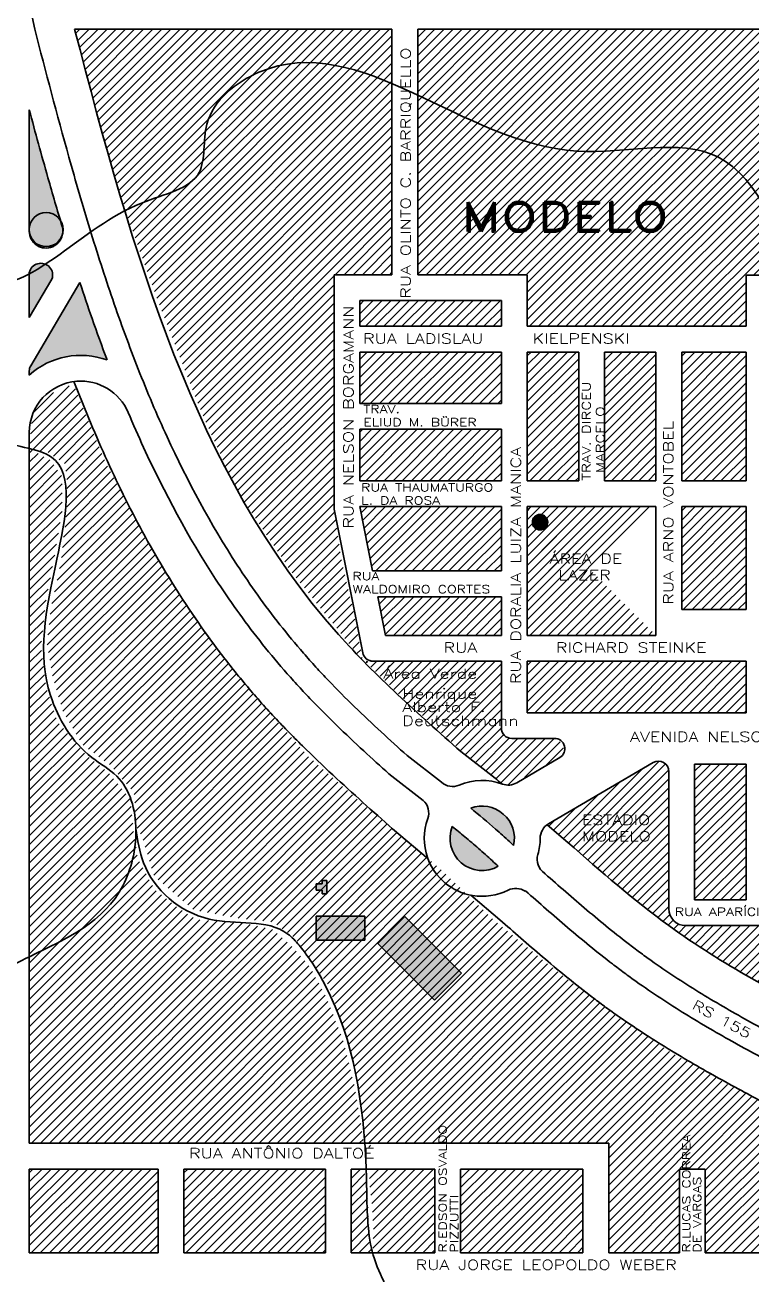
# Model space of a CAD drawing. Extents: x 15348.6 to 15438.1, y 2292.7 to 2368.6.
# Drawn here: x 15405.11 to 15410.75, y 2350.59 to 2360.3 of the extents above; entities that cross this region are included whole.
import ezdxf

# ---------------------------------------------------------------- set-up
doc = ezdxf.new("R2010")
doc.units = 0
doc.header["$LTSCALE"] = 2
doc.header["$MEASUREMENT"] = 0
doc.layers.get('0').update_dxf_attribs({"linetype": 'CONTINUOUS', "lineweight": 30})
for name, color, linetype, lineweight in [('06', 7, 'CONTINUOUS', 30), ('ASSISBRASIL', 240, 'CONTINUOUS', 30), ('Hidro', 5, 'CONTINUOUS', 30), ('IMÓVEIS', 7, 'CONTINUOUS', 30), ('JARDIM', 151, 'CONTINUOUS', 30), ('MODELO', 192, 'CONTINUOUS', 30), ('MUNDSTOCK', 3, 'CONTINUOUS', 30), ('NOVOLESTE', 100, 'CONTINUOUS', 30), ('SAOGERALDO', 1, 'CONTINUOUS', 30)]:
    doc.layers.add(name, color=color, linetype=linetype, lineweight=lineweight)
doc.styles.get("Standard").update_dxf_attribs({"font": 'romand.shx'})
pattern_1 = [(45, (0, 0), (-0.03535533905932738, 0.03535533905932738), [])]

msp = doc.modelspace()

# ---------------------------------------------------------------- hatches: boundary and pattern name
at = {"layer": 'ASSISBRASIL', "linetype": 'Continuous'}
h = msp.add_hatch(dxfattribs=at)
h.set_pattern_fill('ANSI31', color=256, scale=0.4, style=0)
h.set_pattern_definition(pattern_1)
h.paths.add_polyline_path([(15405.14529145551, 2351.616892962601), (15405.14529145551, 2357.010575965679), (15405.3104450436, 2356.918772113542), (15405.40201987819, 2356.790739996492), (15405.40201987819, 2356.644407704229), (15405.40201987819, 2356.534661940505), (15405.34709094515, 2356.205410827444), (15405.2738257549, 2355.821300654405), (15405.23717985335, 2355.47376318802), (15405.2738257549, 2355.16281225017), (15405.3654005895, 2354.888447840856), (15405.58519616023, 2354.632369784869), (15405.76834582941, 2354.486037492608), (15405.93318585424, 2354.284832318484), (15405.95149549858, 2354.065340791034), (15405.98814140013, 2353.827549088372), (15406.11633552342, 2353.589771207597), (15406.2994851926, 2353.443438915334), (15406.44601557309, 2353.351979504934), (15406.77569562275, 2353.33369315161), (15407.03211048218, 2353.278820269747), (15407.17864086266, 2353.15077433081), (15407.32517124315, 2352.986155685223), (15407.45336536643, 2352.748363982562), (15407.58158610257, 2352.419126691386), (15407.67316093716, 2352.053302871675), (15407.70978022586, 2351.833797522339), (15407.74184871632, 2351.619834748728)])
h = msp.add_hatch(dxfattribs=at)
h.set_pattern_fill('ANSI31', color=256, scale=0.4, style=0)
h.set_pattern_definition(pattern_1)
h.paths.add_polyline_path([(15405.14529145551, 2351.416892962602), (15406.14529145551, 2351.416892962602), (15406.14529145551, 2350.766892962602), (15405.14529145551, 2350.766892962602)])
h = msp.add_hatch(dxfattribs=at)
h.set_pattern_fill('ANSI31', color=256, scale=0.4, style=0)
h.set_pattern_definition(pattern_1)
h.paths.add_polyline_path([(15406.34529145551, 2351.416892962602), (15407.44529145551, 2351.416892962602), (15407.44529145551, 2350.766892962602), (15406.34529145551, 2350.766892962602)])
h = msp.add_hatch(dxfattribs=at)
h.set_pattern_fill('ANSI31', color=256, scale=0.4, style=0)
h.set_pattern_definition(pattern_1)
h.paths.add_polyline_path([(15407.64529145551, 2350.766892962602), (15407.64529145551, 2351.416892962602), (15407.75007208856, 2351.408138764193), (15407.75763013943, 2351.317439557446), (15407.77277285401, 2351.196498067195), (15407.78033090487, 2351.022660224578), (15407.78791556859, 2350.88661141446), (15407.80305828318, 2350.780791065961), (15407.81061633404, 2350.765669924209)])
at = {"layer": 'IMÓVEIS', "linetype": 'Continuous'}
h = msp.add_hatch(color=256, dxfattribs=at)
edge = h.paths.add_edge_path()
edge.add_spline(control_points=[(15405.38546568487, 2358.786546323236), (15405.35298074145, 2358.895217656371), (15405.32133483267, 2359.00413516096), (15405.24049920345, 2359.288737614433), (15405.19236746206, 2359.464651472853), (15405.14529145551, 2359.640494295147)], knot_values=[69.10815605474656, 69.10815605474656, 69.10815605474656, 69.10815605474656, 101.3705792534822, 101.3705792534822, 153.3004636204048, 153.3004636204048, 153.3004636204048, 153.3004636204048], degree=3, periodic=0)
edge.add_line((15405.14529145551, 2359.640494295139), (15405.14529145551, 2358.733431157863))
edge.add_line((15405.14529145551, 2358.733431157863), (15405.38546568487, 2358.786546323235))
for points in [[(15405.40873911915, 2358.710293938255, 0.154541683817306), (15405.384651156, 2358.786366188026), (15405.14649583785, 2358.7336975102, 0.0445333763367012), (15405.1444072155, 2358.710293938255, 1)], [(15409.05215185456, 2356.439046972788, 1), (15409.17218699466, 2356.439046972788, 1)], [(15407.75173562921, 2353.379417959406), (15407.3720987492, 2353.379417959406), (15407.37209874919, 2353.194233213345), (15407.75173562922, 2353.194233213346)], [(15408.06192494226, 2353.376672763452), (15407.85259324277, 2353.167550294376), (15408.29196213409, 2352.728620523358), (15408.50129383358, 2352.937742992431)]]:
    msp.add_hatch(color=256, dxfattribs=at).paths.add_polyline_path(points)
h = msp.add_hatch(color=256, dxfattribs=at)
edge = h.paths.add_edge_path()
edge.add_arc((15405.235154532, 2358.356834651935), 0.09185452561708322, 339.6319231239278, 427.2384289823717)
edge.add_spline(control_points=[(15405.27069279025, 2358.441535809399), (15405.22887730765, 2358.414180344751), (15405.18719314363, 2358.388929338152), (15405.14529145551, 2358.366760570497)], knot_values=[11.90891567803793, 11.90891567803793, 11.90891567803793, 11.90891567803793, 12.06071601340356, 12.06071601340356, 12.06071601340356, 12.06071601340356], degree=3, periodic=0)
edge.add_line((15405.14529145551, 2358.366760570499), (15405.14529145551, 2358.027499639437))
edge.add_line((15405.14529145551, 2358.027499639437), (15405.32126595037, 2358.32486470507))
edge = h.paths.add_edge_path()
edge.add_arc((15405.235154532, 2358.356834651932), 0.0918545256170832, 67.23842898374727, 168.0474728434114)
edge.add_line((15405.14529145551, 2358.375857831481), (15405.14529145551, 2358.3667605705))
edge.add_spline(control_points=[(15405.14529145551, 2358.366760570497), (15405.18719314363, 2358.388929338152), (15405.22887730765, 2358.414180344751), (15405.27069279025, 2358.441535809399)], knot_values=[11.90891567803793, 11.90891567803793, 11.90891567803793, 11.90891567803793, 12.06071601340356, 12.06071601340356, 12.06071601340356, 12.06071601340356], degree=3, periodic=0)
edge = h.paths.add_edge_path()
edge.add_spline(control_points=[(15405.74997767701, 2357.697937186451), (15405.70953557833, 2357.80454918717), (15405.67054921634, 2357.911776253504), (15405.60037613021, 2358.112215338591), (15405.56885925234, 2358.205297186752), (15405.53816850547, 2358.29868282403)], knot_values=[201.779675071381, 201.779675071381, 201.779675071381, 201.779675071381, 234.2879820498032, 234.2879820498032, 262.2637145547449, 262.2637145547449, 262.2637145547449, 262.2637145547449], degree=3, periodic=0)
edge.add_line((15405.53816850547, 2358.29868282403), (15405.15644358821, 2357.653636761171))
edge.add_arc((15405.22529145551, 2357.612894017419), 0.08000000000040136, 149.3838311293418, 180)
edge.add_line((15405.14529145551, 2357.612894017419), (15405.14529145551, 2357.581144088082))
edge.add_arc((15405.54529145551, 2357.133930492584), 0.599999999999323, 70.05343007443031, 131.8103148960105, ccw=False)
h = msp.add_hatch(color=256, dxfattribs=at)
h.paths.add_polyline_path([(15413.89748753967, 2356.384264536842), (15413.71329418111, 2356.384264536842), (15413.71329418111, 2356.417720787478), (15413.59608029977, 2356.417720787478), (15413.59608029977, 2356.384264536842), (15413.40909600511, 2356.384264536842), (15413.40909600511, 2356.33965620266), (15413.59608029977, 2356.33965620266), (15413.59608029977, 2356.311775993797), (15413.71329418111, 2356.311775993797), (15413.71329418111, 2356.33965620266), (15413.89748753967, 2356.33965620266)])
h.paths.add_polyline_path([(15412.00324795248, 2355.654197996918), (15411.69542482062, 2355.654197996919), (15411.69542482062, 2355.573272706697), (15412.00324795248, 2355.573272706697)])
h.paths.add_polyline_path([(15412.00324795249, 2355.524717721152), (15411.69542482062, 2355.524717721152), (15411.69542482062, 2355.443792430931), (15412.00324795248, 2355.443792430931)])
h.paths.add_polyline_path([(15411.89307962222, 2355.324023277999), (15411.79911258093, 2355.324023277999), (15411.79911258094, 2355.23662411543), (15411.89307962222, 2355.236624115431)])
h.paths.add_polyline_path([(15412.12637742263, 2355.411422440568), (15412.01944924146, 2355.411422440568), (15412.01944924146, 2355.074773849301), (15412.12637742263, 2355.074773849301)])
h.paths.add_polyline_path([(15412.45364199258, 2355.524717721152), (15412.14581886071, 2355.524717721152), (15412.14581886071, 2355.443792430931), (15412.45364199257, 2355.443792430931)])
h.paths.add_polyline_path([(15412.45364199257, 2355.654197996918), (15412.14581886071, 2355.654197996919), (15412.14581886071, 2355.573272706697), (15412.45364199257, 2355.573272706697)])
h.paths.add_polyline_path([(15412.45364199258, 2355.149224952862), (15412.23978590199, 2355.149224952862), (15412.23978590199, 2355.074773849302), (15412.45364199257, 2355.074773849301)])
h.paths.add_polyline_path([(15411.27743335849, 2355.644486874085), (15411.17698574726, 2355.644486874085), (15411.17698574726, 2355.388763415882), (15411.27743335849, 2355.388763415882)])
h.paths.add_polyline_path([(15411.11218086309, 2355.644486874085), (15411.01173325187, 2355.644486874085), (15411.01173325187, 2355.388763415882), (15411.11218086309, 2355.388763415882)])
h.paths.add_polyline_path([(15408.06192494226, 2353.37667276345), (15407.85259324277, 2353.167550294378), (15408.29196213409, 2352.728620523359), (15408.50129383358, 2352.93774299243)])
h.paths.add_polyline_path([(15409.17218699466, 2356.439046972788, 1), (15409.05215185456, 2356.439046972788, 1)])
h.paths.add_polyline_path([(15407.45730654485, 2353.65688752477), (15407.42034906133, 2353.65688752477), (15407.42034906133, 2353.632278197715), (15407.3735360677, 2353.632278197715), (15407.3735360677, 2353.583059700758), (15407.42034906133, 2353.583059700758), (15407.42034906133, 2353.553528571153), (15407.45730654485, 2353.553528571153)])
h = msp.add_hatch(color=256, dxfattribs=at)
edge = h.paths.add_edge_path()
edge.add_spline(control_points=[(15408.57377449052, 2354.217787186348), (15408.63913360119, 2354.164659862036), (15408.70331583183, 2354.111021061432), (15408.80291374785, 2354.023869456063), (15408.83866726642, 2353.991803529119), (15408.88528421493, 2353.949221141379), (15408.89601758554, 2353.939362260654), (15408.9067523587, 2353.929452758241)], knot_values=[396.6141975153533, 396.6141975153533, 396.6141975153533, 396.6141975153533, 422.5678377698049, 422.5678377698049, 437.6595462615836, 437.6595462615836, 442.1672235528072, 442.1672235528072, 442.1672235528072, 442.1672235528072], degree=3, periodic=0)
edge.add_arc((15408.66281641227, 2353.98418167235), 0.2500000000000361, 347.3546477284234, 470.865026198163)
edge = h.paths.add_edge_path()
edge.add_spline(control_points=[(15408.78737843862, 2353.767423047168), (15408.77143212761, 2353.782217286636), (15408.75550896982, 2353.796884948551), (15408.70473282042, 2353.843266570476), (15408.67024276107, 2353.87420295753), (15408.5989359479, 2353.936598873926), (15408.56338627981, 2353.966880798518), (15408.49535948423, 2354.023656600045), (15408.46306036423, 2354.050134598815), (15408.43048233093, 2354.076490256184)], knot_values=[394.3042882444716, 394.3042882444716, 394.3042882444716, 394.3042882444716, 401.1424933976178, 401.1424933976178, 416.2342018893966, 416.2342018893966, 431.3259103811753, 431.3259103811753, 444.4977514147299, 444.4977514147299, 444.4977514147299, 444.4977514147299], degree=3, periodic=0)
edge.add_arc((15408.66281641227, 2353.984181672351), 0.2500000000001942, 158.3315954856623, 299.8841631126974)
at = {"layer": 'JARDIM', "linetype": 'Continuous'}
h = msp.add_hatch(dxfattribs=at)
h.set_pattern_fill('ANSI31', color=256, scale=0.4, style=0)
h.set_pattern_definition(pattern_1)
edge = h.paths.add_edge_path()
edge.add_line((15405.15084082275, 2357.009213068599), (15405.15501474086, 2357.158102113404))
edge.add_line((15405.15501474086, 2357.158102113404), (15405.18580760229, 2357.327284452156))
edge.add_line((15405.18580760229, 2357.327284452156), (15405.27818618655, 2357.404164081876))
edge.add_line((15405.27818618655, 2357.404164081876), (15405.40139546129, 2357.496447143669))
edge.add_line((15405.40139546129, 2357.496447143669), (15405.49381187462, 2357.496447143669))
edge.add_line((15405.49381187462, 2357.496447143669), (15405.74019259506, 2356.896676007331))
edge.add_line((15405.74019259506, 2356.896676007331), (15406.18676474379, 2356.066207040127))
edge.add_line((15406.18676474379, 2356.066207040127), (15406.43314546422, 2355.681730302582))
edge.add_line((15406.43314546422, 2355.681730302582), (15406.86432118225, 2355.128090873524))
edge.add_line((15406.86432118225, 2355.128090873524), (15407.31089333097, 2354.620583151744))
edge.add_line((15407.31089333097, 2354.620583151744), (15407.78829617019, 2354.205358491759))
edge.add_line((15407.78829617019, 2354.205358491759), (15408.3472584802, 2353.73795077618))
edge.add_line((15408.3472584802, 2353.73795077618), (15408.74764133681, 2353.353474038635))
edge.add_line((15408.74764133681, 2353.353474038635), (15409.24044060674, 2352.953633163488))
edge.add_line((15409.24044060674, 2352.953633163488), (15409.68701275547, 2352.615288133224))
edge.add_line((15409.68701275547, 2352.615288133224), (15410.10279204278, 2352.338478242313))
edge.add_line((15410.10279204278, 2352.338478242313), (15410.5339677608, 2352.092396626605))
edge.add_line((15410.5339677608, 2352.092396626605), (15410.94974704812, 2351.877102227812))
edge.add_line((15410.94974704812, 2351.877102227812), (15411.02676703074, 2351.846334658137))
edge.add_line((15411.02676703074, 2351.846334658137), (15411.05755989216, 2351.738687458739))
edge.add_line((15411.05755989216, 2351.738687458739), (15411.07295632287, 2351.688017240223))
edge.add_line((15411.07295632287, 2351.688017240223), (15411.09529145551, 2350.766892962602))
edge.add_line((15411.09529145551, 2350.766892962602), (15410.39529145551, 2350.766892962602))
edge.add_line((15410.39529145551, 2350.766892962602), (15410.39529145551, 2351.416892962602))
edge.add_line((15410.39529145551, 2351.416892962602), (15410.19529145551, 2351.416892962602))
edge.add_line((15410.19529145551, 2351.416892962602), (15410.19529145551, 2350.766892962602))
edge.add_line((15410.19529145551, 2350.766892962602), (15409.64529145551, 2350.766892962602))
edge.add_line((15409.64529145551, 2350.766892962602), (15409.64529145551, 2351.616892962601))
edge.add_line((15409.64529145551, 2351.616892962601), (15407.75079465711, 2351.618860275551))
edge.add_line((15407.75079465711, 2351.618860275551), (15407.70049490317, 2352.057110192931))
edge.add_line((15407.70049490317, 2352.057110192931), (15407.60811631891, 2352.456970715313))
edge.add_line((15407.60811631891, 2352.456970715313), (15407.46951061345, 2352.841447452854))
edge.add_line((15407.46951061345, 2352.841447452854), (15407.20773346231, 2353.210540405562))
edge.add_line((15407.20773346231, 2353.210540405562), (15407.03833489543, 2353.333571389798))
edge.add_line((15407.03833489543, 2353.333571389798), (15406.7457270538, 2353.367384280864))
edge.add_line((15406.7457270538, 2353.367384280864), (15406.42236417981, 2353.428899772982))
edge.add_line((15406.42236417981, 2353.428899772982), (15406.22217275152, 2353.598082111734))
edge.add_line((15406.22217275152, 2353.598082111734), (15406.11435990747, 2353.690345526291))
edge.add_line((15406.11435990747, 2353.690345526291), (15406.02198132321, 2353.99792298688))
edge.add_line((15406.02198132321, 2353.99792298688), (15405.97575420201, 2354.074822263836))
edge.add_line((15405.97575420201, 2354.074822263836), (15405.9603577713, 2354.336268017145))
edge.add_line((15405.9603577713, 2354.336268017145), (15405.77556277372, 2354.551562415938))
edge.add_line((15405.77556277372, 2354.551562415938), (15405.5599749147, 2354.709938775555))
edge.add_line((15405.5599749147, 2354.709938775555), (15405.4060106076, 2354.971384528864))
edge.add_line((15405.4060106076, 2354.971384528864), (15405.32899062498, 2355.232830282173))
edge.add_line((15405.32899062498, 2355.232830282173), (15405.28280133285, 2355.494276035482))
edge.add_line((15405.28280133285, 2355.494276035482), (15405.31359419427, 2355.771105573629))
edge.add_line((15405.31359419427, 2355.771105573629), (15405.39057634782, 2356.124814741495))
edge.add_line((15405.39057634782, 2356.124814741495), (15405.43680346902, 2356.555423186321))
edge.add_line((15405.43680346902, 2356.555423186321), (15405.43680346902, 2356.786101369951))
edge.add_line((15405.43680346902, 2356.786101369951), (15405.42140703831, 2356.893768216585))
edge.add_line((15405.42140703831, 2356.893768216585), (15405.28280133285, 2356.986031631142))
edge.add_line((15405.28280133285, 2356.986031631142), (15405.14529145551, 2357.003663701351))
h = msp.add_hatch(dxfattribs=at)
h.set_pattern_fill('ANSI31', color=256, scale=0.4, style=0)
h.set_pattern_definition(pattern_1)
h.paths.add_polyline_path([(15408.29529145551, 2350.766892962602), (15407.81168920432, 2350.766892962602), (15407.81821896305, 2350.96382016598), (15407.80282253234, 2351.179134212009), (15407.78742610163, 2351.302165196244), (15407.78742610163, 2351.409812395643), (15408.29529145551, 2351.416892962602)])
h = msp.add_hatch(dxfattribs=at)
h.set_pattern_fill('ANSI31', color=256, scale=0.4, style=0)
h.set_pattern_definition(pattern_1)
h.paths.add_polyline_path([(15408.49529145551, 2351.416892962602), (15409.44529145551, 2351.416892962602), (15409.44529145551, 2350.766892962602), (15408.49529145551, 2350.766892962602)])
at = {"layer": 'MODELO', "linetype": 'Continuous'}
h = msp.add_hatch(dxfattribs=at)
h.set_pattern_fill('ANSI31', color=256, scale=0.4, style=0)
h.set_pattern_definition(pattern_1)
h.paths.add_polyline_path([(15405.49731957706, 2360.266892962602), (15407.96195034385, 2360.266892962602), (15407.96195034385, 2358.359798106427), (15407.51195034385, 2358.359798106427), (15407.51195034385, 2356.539994203708), (15407.57013633011, 2356.139035179613), (15407.66438412554, 2355.739011787005), (15407.73507611924, 2355.362511670137), (15407.16958934667, 2356.068439811386), (15406.74546197299, 2356.703772584409), (15406.46271858671, 2357.339105357432), (15406.13286359698, 2358.186211464628), (15405.92078761588, 2358.77448491567), (15405.75584782675, 2359.31569904473)])
at = {"layer": 'MODELO'}
h = msp.add_hatch(dxfattribs=at)
h.set_pattern_fill('ANSI31', color=256, scale=0.4, style=0)
h.set_pattern_definition(pattern_1)
h.paths.add_polyline_path([(15415.01195034385, 2360.266892962602), (15408.16195034385, 2360.266892962602), (15408.16195034385, 2358.359798106427), (15409.01195034385, 2358.359798106427), (15409.01195034385, 2357.959798106426), (15410.71195034385, 2357.959798106427), (15410.71195034385, 2358.356999227722), (15410.91195034385, 2358.356999227722), (15410.91195034385, 2357.359798106427), (15412.61195034385, 2357.359798106427), (15412.61195034385, 2357.959798106427), (15415.01195034385, 2357.959798106427)])
h.paths.add_polyline_path([(15408.51878674553, 2358.61958814931), (15406.68307245981, 2358.61958814931), (15406.68307245981, 2359.069588149311), (15408.51878674553, 2359.069588149311)], flags=9)
at = {"layer": 'MODELO', "linetype": 'Continuous'}
h = msp.add_hatch(dxfattribs=at)
h.set_pattern_fill('ANSI31', color=256, scale=0.4, style=0)
h.set_pattern_definition(pattern_1)
h.paths.add_polyline_path([(15408.81195034385, 2357.759798106426), (15407.71195034385, 2357.759798106426), (15407.71195034385, 2357.359798106427), (15408.81195034385, 2357.359798106427)])
h.paths.add_polyline_path([(15408.81195034385, 2357.959798106427), (15407.71195034385, 2357.959798106427), (15407.71195034385, 2358.159798106426), (15408.81195034385, 2358.159798106426)])
h = msp.add_hatch(dxfattribs=at)
h.set_pattern_fill('ANSI31', color=256, scale=0.4, style=0)
h.set_pattern_definition(pattern_1)
h.paths.add_polyline_path([(15410.71195034385, 2357.759798106426), (15410.21195034385, 2357.759798106426), (15410.21195034385, 2356.759798106426), (15410.71195034385, 2356.759798106426)])
h.paths.add_polyline_path([(15410.01195034385, 2357.759798106426), (15410.01195034385, 2356.759798106426), (15409.61195034385, 2356.759798106426), (15409.61195034385, 2357.759798106426)])
h.paths.add_polyline_path([(15409.41195034385, 2356.759798106426), (15409.01195034385, 2356.759798106426), (15409.01195034385, 2357.759798106426), (15409.41195034385, 2357.759798106426)])
h = msp.add_hatch(dxfattribs=at)
h.set_pattern_fill('ANSI31', color=256, scale=0.4, style=0)
h.set_pattern_definition(pattern_1)
h.paths.add_polyline_path([(15408.81195034385, 2355.559798106427), (15407.91195034385, 2355.559798106427), (15407.85195034385, 2355.859798106427), (15408.81195034385, 2355.859798106427)])
h.paths.add_polyline_path([(15408.81195034385, 2356.059798106427), (15407.81195034385, 2356.059798106427), (15407.71195034385, 2356.559798106427), (15408.81195034385, 2356.559798106427)])
h.paths.add_polyline_path([(15408.81195034385, 2357.159798106426), (15408.81195034385, 2356.759798106426), (15407.71195034385, 2356.759798106426), (15407.71195034385, 2357.159798106426)])
h = msp.add_hatch(dxfattribs=at)
h.set_pattern_fill('ANSI31', color=256, scale=0.4, style=0)
h.set_pattern_definition(pattern_1)
h.paths.add_polyline_path([(15410.71195034385, 2355.759798106426), (15410.21195034385, 2355.759798106426), (15410.21195034385, 2356.559798106427), (15410.71195034385, 2356.559798106427)])
edge = h.paths.add_edge_path()
edge.add_line((15410.01195034385, 2356.559798106427), (15410.01195034385, 2355.559798106427))
edge.add_line((15409.01195034385, 2356.559798106427), (15409.01195034385, 2355.559798106427))
edge.add_line((15410.01195034385, 2355.559798106427), (15409.01195034385, 2355.559798106427))
h = msp.add_hatch(dxfattribs=at)
h.set_pattern_fill('ANSI31', color=256, scale=0.4, style=0)
h.set_pattern_definition(pattern_1)
edge = h.paths.add_edge_path()
edge.add_line((15410.01195034385, 2356.559798106427), (15409.01195034385, 2356.559798106427))
edge.add_line((15409.01195034385, 2356.559798106427), (15409.01195034385, 2355.559798106427))
h = msp.add_hatch(dxfattribs=at)
h.set_pattern_fill('ANSI31', color=256, scale=0.4, style=0)
h.set_pattern_definition(pattern_1)
h.paths.add_polyline_path([(15408.81195034385, 2355.359798106427), (15408.81195034385, 2354.839798106427), (15408.82692932976, 2354.796356738951), (15408.83855969951, 2354.773152725915), (15408.88500741293, 2354.755759294017), (15409.22757466727, 2354.755759294017), (15409.28272671662, 2354.726770240857), (15409.29723394315, 2354.671678269342), (15409.26531804478, 2354.616599068337), (15408.98660717571, 2354.454234829618), (15408.92565223575, 2354.416549060508), (15408.87047559788, 2354.399155628613), (15408.80952065792, 2354.413650155193), (15408.53083437736, 2354.636891405549), (15408.05180083953, 2355.069441282034), (15407.78762178551, 2355.321684356059), (15407.74987840801, 2355.359370125168)])
h = msp.add_hatch(dxfattribs=at)
h.set_pattern_fill('ANSI31', color=256, scale=0.4, style=0)
h.set_pattern_definition(pattern_1)
h.paths.add_polyline_path([(15410.71195034385, 2355.359798106427), (15409.01195034385, 2355.359798106427), (15409.01195034385, 2354.959798106427), (15410.71195034385, 2354.959798106427)])
at = {"layer": 'MODELO'}
h = msp.add_hatch(dxfattribs=at)
h.set_pattern_fill('ANSI31', color=256, scale=0.4, style=0)
h.set_pattern_definition(pattern_1)
edge = h.paths.add_edge_path()
edge.add_line((15411.81369028517, 2353.306274990438), (15410.24195034385, 2353.306274990438))
edge.add_arc((15410.24195034385, 2353.436274990438), 0.1299999999996545, 180, 270.0000000008017, ccw=False)
edge.add_line((15410.11195034385, 2353.436274990438), (15410.11195034385, 2354.503168877211))
edge.add_arc((15410.03195034385, 2354.503168877211), 0.07999999999963495, 0, 120.3146145267522)
edge.add_line((15409.99157051704, 2354.572230223758), (15409.17719909692, 2354.096071293395))
edge.add_arc((15409.24281631549, 2353.983846605255), 0.1300000000005716, 120.3146145277882, 125.6586328403276)
edge.add_line((15409.16703219921, 2354.089472206889), (15409.32900257705, 2353.952251911548))
edge.add_spline(control_points=[(15409.32900257697, 2353.952251911554), (15409.58386259745, 2353.728176710392), (15410.22329073494, 2353.165985793733), (15410.97833940476, 2352.769024368642), (15411.43244460937, 2352.53028181288)], knot_values=[0, 0, 0, 0, 1.015033688249943, 2.546657178825224, 2.546657178825224, 2.546657178825224, 2.546657178825224], degree=3, periodic=0)
edge.add_line((15411.43244460937, 2352.53028181288), (15411.47805273187, 2352.623113270789))
edge.add_line((15411.47805273187, 2352.623113270789), (15410.89475209129, 2352.957525923142))
edge.add_line((15410.89475209129, 2352.957525923142), (15410.96345231489, 2353.077356569953))
edge.add_line((15410.96345231489, 2353.077356569953), (15411.53908529672, 2352.747339870422))
edge.add_line((15411.53908529672, 2352.747339870422), (15411.81369028517, 2353.306274990438))
h.paths.add_polyline_path([(15412.61195034385, 2354.559798106427), (15412.11195034385, 2354.559798106427), (15412.11195034385, 2353.459798106426), (15411.71294789902, 2352.647662534356), (15412.61195034385, 2352.132254576381)])
h.paths.add_polyline_path([(15411.65191533417, 2352.523435934719), (15411.61195034385, 2352.442090592863, 0.002310997045309978), (15411.73008218768, 2352.371451486768), (15412.12154009237, 2352.147024378207), (15412.61195034385, 2351.828257714736), (15412.61195034385, 2351.973037338174)])
h.paths.add_polyline_path([(15409.41147556665, 2354.184835551508), (15410.03766604284, 2354.184835551508), (15410.03766604284, 2353.924015657779), (15409.41147556665, 2353.924015657779)], flags=24)
at = {"layer": 'MODELO', "linetype": 'Continuous'}
h = msp.add_hatch(dxfattribs=at)
h.set_pattern_fill('ANSI31', color=256, scale=0.4, style=0)
h.set_pattern_definition(pattern_1)
h.paths.add_polyline_path([(15410.71195034385, 2354.559798106427), (15410.31195034385, 2354.559798106427), (15410.31195034385, 2353.506274990438), (15410.71195034385, 2353.506274990438)])
h.paths.add_polyline_path([(15411.31195034385, 2354.559798106427), (15410.91195034385, 2354.559798106427), (15410.91195034385, 2353.506274990438), (15411.31195034385, 2353.506274990438)])
h.paths.add_polyline_path([(15411.91195034385, 2354.559798106427), (15411.51195034385, 2354.559798106427), (15411.51195034385, 2353.506274990438), (15411.91195034385, 2353.506274990438)])

# ---------------------------------------------------------------- linework, layer by layer
at = {"color": 7, "linetype": 'Continuous'}
for p, q in [((15405.187318047, 2360.266892962602), (15405.14529145551, 2360.471548445057)), ((15405.49731957706, 2360.266892962602), (15407.96195034385, 2360.266892962602)), ((15407.96195034385, 2358.359798106427), (15407.96195034385, 2360.266892962602)), ((15408.16195034385, 2360.266892962602), (15415.01195034385, 2360.266892962602)), ((15408.16195034385, 2358.359798106427), (15408.16195034385, 2360.266892962602)), ((15405.14529145551, 2359.640499868539), (15405.14529145551, 2358.696812868729)), ((15405.14529145551, 2358.375857831488), (15405.14529145551, 2358.027499639435)), ((15405.14529145551, 2358.027499639435), (15405.32126595037, 2358.324864705064)), ((15405.15644358821, 2357.65363676117), (15405.53816850547, 2358.29868282403)), ((15407.51195034385, 2358.359798106427), (15407.51195034385, 2357.959798106427)), ((15407.96195034385, 2358.359798106427), (15407.51195034385, 2358.359798106427)), ((15409.01195034385, 2358.359798106427), (15408.16195034385, 2358.359798106427)), ((15409.01195034385, 2358.359798106427), (15409.01195034385, 2357.959798106427)), ((15410.71195034385, 2358.356999227722), (15410.71195034385, 2357.959798106427)), ((15410.91195034385, 2358.356999227722), (15410.71195034385, 2358.356999227722)), ((15407.71195034385, 2358.159798106426), (15407.71195034385, 2357.959798106427)), ((15408.81195034385, 2358.159798106426), (15407.71195034385, 2358.159798106426)), ((15408.81195034385, 2358.159798106426), (15408.81195034385, 2357.959798106427)), ((15407.51195034385, 2357.959798106427), (15407.51195034385, 2356.539994203708)), ((15408.81195034385, 2357.959798106427), (15407.71195034385, 2357.959798106427)), ((15410.71195034385, 2357.959798106427), (15409.01195034385, 2357.959798106427)), ((15407.71195034385, 2357.359798106427), (15407.71195034385, 2357.759798106426)), ((15408.81195034385, 2357.759798106426), (15407.71195034385, 2357.759798106426)), ((15408.81195034385, 2357.759798106426), (15408.81195034385, 2357.359798106427)), ((15409.01195034385, 2357.759798106426), (15409.01195034385, 2356.759798106426)), ((15409.41195034385, 2357.759798106426), (15409.01195034385, 2357.759798106426)), ((15409.41195034385, 2357.759798106426), (15409.41195034385, 2356.759798106426)), ((15409.61195034385, 2357.759798106426), (15409.61195034385, 2356.759798106426)), ((15410.01195034385, 2357.759798106426), (15409.61195034385, 2357.759798106426)), ((15410.01195034385, 2357.759798106426), (15410.01195034385, 2356.759798106426)), ((15410.21195034385, 2357.759798106426), (15410.21195034385, 2356.759798106426)), ((15410.71195034385, 2357.759798106426), (15410.21195034385, 2357.759798106426)), ((15410.71195034385, 2357.759798106426), (15410.71195034385, 2356.759798106426)), ((15405.14529145551, 2357.612894017418), (15405.14529145551, 2357.581144088083)), ((15405.63734522173, 2357.17299587527), (15405.49085624005, 2357.530209191629)), ((15408.81195034385, 2357.359798106427), (15407.71195034385, 2357.359798106427)), ((15405.14529145551, 2357.133930492584), (15405.14529145551, 2351.616892962601)), ((15407.71195034385, 2356.759798106426), (15407.71195034385, 2357.159798106426)), ((15408.81195034385, 2357.159798106426), (15407.71195034385, 2357.159798106426)), ((15408.81195034385, 2357.159798106426), (15408.81195034385, 2356.759798106426)), ((15408.81195034385, 2356.759798106426), (15407.71195034385, 2356.759798106426)), ((15409.41195034385, 2356.759798106426), (15409.01195034385, 2356.759798106426)), ((15410.01195034385, 2356.759798106426), (15409.61195034385, 2356.759798106426)), ((15410.71195034385, 2356.759798106426), (15410.21195034385, 2356.759798106426)), ((15407.51195034385, 2356.539994203708), (15407.73512742147, 2355.424108815615)), ((15407.71195034385, 2356.559798106427), (15407.81195034385, 2356.059798106427)), ((15408.81195034385, 2356.559798106427), (15407.71195034385, 2356.559798106427)), ((15408.81195034385, 2356.559798106427), (15408.81195034385, 2356.059798106427)), ((15409.01195034385, 2356.559798106427), (15409.01195034385, 2355.559798106427)), ((15410.01195034385, 2356.559798106427), (15409.01195034385, 2356.559798106427)), ((15410.01195034385, 2356.559798106427), (15410.01195034385, 2355.559798106427)), ((15410.21195034385, 2356.559798106427), (15410.21195034385, 2355.759798106426)), ((15410.71195034385, 2356.559798106427), (15410.21195034385, 2356.559798106427)), ((15410.71195034385, 2356.559798106427), (15410.71195034385, 2355.759798106426)), ((15408.81195034385, 2356.059798106427), (15407.81195034385, 2356.059798106427)), ((15407.85195034385, 2355.859798106427), (15407.91195034385, 2355.559798106427)), ((15408.81195034385, 2355.859798106427), (15407.85195034385, 2355.859798106427)), ((15408.81195034385, 2355.859798106427), (15408.81195034385, 2355.559798106427)), ((15410.71195034385, 2355.759798106426), (15410.21195034385, 2355.759798106426)), ((15408.81195034385, 2355.559798106427), (15407.91195034385, 2355.559798106427)), ((15410.01195034385, 2355.559798106427), (15409.01195034385, 2355.559798106427)), ((15408.81195034385, 2355.359798106427), (15407.81357387552, 2355.359798106427)), ((15408.81195034385, 2355.359798106427), (15408.81195034385, 2354.839798106427)), ((15409.01195034385, 2355.359798106427), (15409.01195034385, 2354.959798106427)), ((15410.71195034385, 2355.359798106427), (15409.01195034385, 2355.359798106427)), ((15410.71195034385, 2355.359798106427), (15410.71195034385, 2354.959798106427)), ((15410.71195034385, 2354.959798106427), (15409.01195034385, 2354.959798106427)), ((15409.22457324078, 2354.759798106426), (15408.89195034385, 2354.759798106426)), ((15408.3462065218, 2354.419904331556), (15408.07954763346, 2354.626999187731)), ((15408.76300171953, 2354.450581206459), (15408.49634283119, 2354.657676062634)), ((15409.26495306758, 2354.610736759879), (15408.93095568482, 2354.415450146678)), ((15409.99157051704, 2354.572230223758), (15409.17719909692, 2354.096071293395)), ((15410.11195034385, 2354.503168877211), (15410.11195034385, 2353.436274990439)), ((15410.31195034385, 2354.559798106427), (15410.31195034385, 2353.506274990438)), ((15410.71195034385, 2354.559798106427), (15410.31195034385, 2354.559798106427)), ((15410.71195034385, 2354.559798106427), (15410.71195034385, 2353.506274990438)), ((15410.71195034385, 2354.559798106427), (15410.71195034385, 2353.506274990438)), ((15408.20431919652, 2354.278501206366), (15407.93766030818, 2354.485596062541)), ((15407.96559061978, 2354.059092659856), (15408.24193023715, 2353.824949679348)), ((15409.32900257697, 2353.952251911554), (15409.16703219921, 2354.089472206888)), ((15408.57485456831, 2353.542862384299), (15408.80076817384, 2353.351445440759)), ((15410.71195034385, 2353.506274990438), (15410.31195034385, 2353.506274990438)), ((15411.81369028517, 2353.306274990438), (15410.24195034385, 2353.306274990438)), ((15405.14529145551, 2351.616892962601), (15407.75093533, 2351.616892962601)), ((15409.64529145551, 2351.616892962601), (15407.75393257118, 2351.616892962601)), ((15409.64529145551, 2351.616892962601), (15409.64529145551, 2350.766892962602)), ((15405.14529145551, 2351.416892962602), (15405.14529145551, 2350.766892962602)), ((15405.14529145551, 2351.416892962602), (15406.14529145551, 2351.416892962602)), ((15406.14529145551, 2351.416892962602), (15406.14529145551, 2350.766892962602)), ((15406.34529145551, 2351.416892962602), (15406.34529145551, 2350.766892962602)), ((15406.34529145551, 2351.416892962602), (15407.44529145551, 2351.416892962602)), ((15407.44529145551, 2351.416892962602), (15407.44529145551, 2350.766892962602)), ((15407.64529145551, 2351.416892962602), (15407.64529145551, 2350.766892962602)), ((15407.64529145551, 2351.416892962602), (15407.75880528975, 2351.416892962602)), ((15407.75880528975, 2351.416892962602), (15408.29529145551, 2351.416892962602)), ((15408.29529145551, 2351.416892962602), (15408.29529145551, 2350.766892962602)), ((15408.49529145551, 2351.416892962602), (15408.49529145551, 2350.766892962602)), ((15408.49529145551, 2351.416892962602), (15409.44529145551, 2351.416892962602)), ((15409.44529145551, 2351.416892962602), (15409.44529145551, 2350.766892962602)), ((15410.19529145551, 2351.416892962602), (15410.19529145551, 2350.766892962602)), ((15410.19529145551, 2351.416892962602), (15410.39529145551, 2351.416892962602)), ((15410.39529145551, 2351.416892962602), (15410.39529145551, 2350.766892962602)), ((15405.14529145551, 2350.766892962602), (15406.14529145551, 2350.766892962602)), ((15406.34529145551, 2350.766892962602), (15407.44529145551, 2350.766892962602)), ((15407.64529145551, 2350.766892962602), (15407.81168920432, 2350.766892962602)), ((15408.29529145551, 2350.766892962602), (15407.80310982934, 2350.766892962602)), ((15408.49529145551, 2350.766892962602), (15409.44529145551, 2350.766892962602)), ((15409.64529145551, 2350.766892962602), (15410.19529145551, 2350.766892962602)), ((15410.39529145551, 2350.766892962602), (15411.09529145551, 2350.766892962602))]:
    msp.add_line(p, q, dxfattribs=at)
for centre, radius, start, end in [((15405.27529145551, 2358.696812868729), 0.13, 180, 293.0678073203423), ((15405.27647827987, 2358.697471653251), 0.13, 304.9999032562181, 16.78501271572436), ((15405.27273294397, 2358.702820566467), 0.1365298096112383, 293.0678073203423, 304.9999032565261), ((15405.235154532, 2358.356834651932), 0.09185452561709999, 339.6319231219373, 168.0474728395309), ((15405.54529145551, 2357.133930492584), 0.6, 70.05343007459965, 131.810314895779), ((15405.22529145551, 2357.612894017418), 0.08, 149.3838311292231, 180), ((15405.54529145551, 2357.133930492584), 0.4, 94.46604614065288, 180.000000000013), ((15407.81357387552, 2355.439798106427), 0.08, 191.3099324740206, 270.0000000000005), ((15407.81357387552, 2355.439798106427), 0.08, 252.080974811395, 270.0000000000008), ((15408.89195034385, 2354.839798106427), 0.08, 180.0000000000007, 270.0000000000006), ((15409.22457324078, 2354.679798106426), 0.08, 300.314614526985, 90.00000000000072), ((15410.03195034385, 2354.503168877211), 0.08, 359.9999999999997, 120.314614526985), ((15408.43298412765, 2354.516701269123), 0.13, 228.1240519695201, 293.3447399666103), ((15408.66281641227, 2353.98418167235), 0.45, 69.56307886112141, 113.3447399664714), ((15408.86533846626, 2354.527674834818), 0.13, 249.5630788611202, 300.3146145269841), ((15408.1174999328, 2354.181741630885), 0.13, 340.0853100163955, 48.09938920032853), ((15408.66281641227, 2353.98418167235), 0.25, 347.3546477283795, 110.8650261981899), ((15408.66281641227, 2353.98418167235), 0.45, 160.0853100163143, 199.326126483214), ((15408.66281641227, 2353.98418167235), 0.25, 158.3315954855224, 299.8841631130724), ((15409.24281631549, 2353.983846605255), 0.13, 120.3146145269841, 179.9669001181464), ((15408.66281641227, 2353.98418167235), 0.45, 343.7252054484532, 359.966900118147), ((15408.66281641227, 2353.98418167235), 0.45, 199.326126483214, 260.4466392670961), ((15409.21957504055, 2353.821639893618), 0.13, 163.7252054485211, 235.9620138891804), ((15408.66281641227, 2353.98418167235), 0.45, 260.4466392670961, 296.6353553865816), ((15408.92283665101, 2353.465732566411), 0.13, 56.00531011052988, 116.6353553865825), ((15410.24195034385, 2353.436274990439), 0.13, 180, 269.9999999999999)]:
    msp.add_arc(centre, radius, start, end, dxfattribs=at)
for points, knots in [([(15405.187318047, 2360.266892962602), (15405.27365082614, 2359.935057147624), (15405.36090142481, 2359.602180696295), (15405.5057070063, 2359.085146152798), (15405.55956069855, 2358.899626595807), (15405.67235954318, 2358.530913342202), (15405.73130449838, 2358.347719585265), (15405.85597458064, 2357.984732739543), (15405.92169963603, 2357.804939293551), (15406.06165632899, 2357.449849138195), (15406.13588796163, 2357.274552426884), (15406.37397968039, 2356.757122763629), (15406.55325028032, 2356.423396286521), (15406.86353531865, 2355.947277006185), (15406.97372514639, 2355.792831992736), (15407.15100343494, 2355.567869866743), (15407.21193012619, 2355.494213593906), (15407.30635481964, 2355.385673463111), (15407.33839861466, 2355.349763438318), (15407.40320946004, 2355.2788746046), (15407.43596746443, 2355.243887525834), (15407.53523305627, 2355.140062321741), (15407.60268606112, 2355.072408866015), (15407.73928019704, 2354.939574281431), (15407.80842137971, 2354.874393205636), (15407.94490296332, 2354.748325814304), (15408.01220748962, 2354.687369036279), (15408.07954763346, 2354.626999187731)], [12.32067326701573, 12.32067326701573, 12.32067326701573, 12.32067326701573, 110.7708126991561, 110.7708126991561, 166.1562190487341, 166.1562190487341, 221.5416253983122, 221.5416253983122, 276.9270317478902, 276.9270317478902, 332.3124380974683, 332.3124380974683, 443.0832507966243, 443.0832507966243, 498.4686571462024, 498.4686571462024, 526.1613603209914, 526.1613603209914, 540.007711908386, 540.007711908386, 553.8540634957805, 553.8540634957805, 581.5467666705695, 581.5467666705695, 609.2394698453585, 609.2394698453585, 635.8729132913683, 635.8729132913683, 635.8729132913683, 635.8729132913683]), ([(15405.49731957706, 2360.266892962602), (15405.94760339637, 2358.538786103343), (15406.54352984044, 2356.389197198208), (15408.16565045963, 2354.950894529252), (15408.49634283119, 2354.657676062634)], [19.79972158304075, 19.79972158304075, 19.79972158304075, 19.79972158304075, 533.1680923394161, 664.6248761949365, 664.6248761949365, 664.6248761949365, 664.6248761949365]), ([(15405.14529145551, 2359.640494295147), (15405.19236746206, 2359.464651472853), (15405.24049920345, 2359.288737614433), (15405.32623303148, 2358.986889802548), (15405.36300570249, 2358.860775371986), (15405.40093963884, 2358.735013231853)], [69.10815605474657, 69.10815605474657, 69.10815605474657, 69.10815605474657, 121.0380404216692, 121.0380404216692, 158.4020588521572, 158.4020588521572, 158.4020588521572, 158.4020588521572]), ([(15405.53816850547, 2358.29868282403), (15405.56885925234, 2358.205297186752), (15405.60037613021, 2358.112215338591), (15405.67054921634, 2357.911776253504), (15405.70953557833, 2357.80454918717), (15405.74997767701, 2357.697937186451)], [201.779675071381, 201.779675071381, 201.779675071381, 201.779675071381, 229.7554075763227, 229.7554075763227, 262.2637145547449, 262.2637145547449, 262.2637145547449, 262.2637145547449]), ([(15405.9135065204, 2357.290192023329), (15405.95220022316, 2357.199014084621), (15405.9921776866, 2357.108414786749), (15406.19571946851, 2356.666070314545), (15406.37953927736, 2356.323639290174), (15406.69905269605, 2355.83335945012), (15406.81263715276, 2355.674120332883), (15406.99591795653, 2355.44154115126), (15407.05889032747, 2355.365413258965), (15407.15653640488, 2355.253170183271), (15407.18971689994, 2355.215986453961), (15407.25667591159, 2355.142747998043), (15407.29044402657, 2355.106683762343), (15407.39259995209, 2354.999835461537), (15407.46177048681, 2354.930468493118), (15407.60132693393, 2354.794753130566), (15407.67171282903, 2354.728404718643), (15407.80736585019, 2354.60310266651), (15407.8725969787, 2354.543975301313), (15407.93766030818, 2354.485596062541)], [304.0411287686277, 304.0411287686277, 304.0411287686277, 304.0411287686277, 332.3124380974683, 332.3124380974683, 443.0832507966243, 443.0832507966243, 498.4686571462024, 498.4686571462024, 526.1613603209914, 526.1613603209914, 540.007711908386, 540.007711908386, 553.8540634957805, 553.8540634957805, 581.5467666705695, 581.5467666705695, 609.2394698453585, 609.2394698453585, 634.775343895706, 634.775343895706, 634.775343895706, 634.775343895706]), ([(15405.63734522173, 2357.17299587527), (15405.72195835672, 2356.973613270723), (15405.81279538792, 2356.776291769477), (15406.0096183416, 2356.387410052398), (15406.11560211254, 2356.195878751775), (15406.34534308019, 2355.820696778453), (15406.4689827388, 2355.637190425453), (15406.66989930274, 2355.369308096605), (15406.73938053589, 2355.281320615094), (15406.84777703821, 2355.151328606347), (15406.88442750036, 2355.108537015256), (15406.95916081616, 2355.023646767565), (15406.99725142892, 2354.981554942019), (15407.1118869216, 2354.858023974681), (15407.18938299557, 2354.778592822826), (15407.34527327333, 2354.62446906574), (15407.42366632048, 2354.549775290619), (15407.58018678571, 2354.404143347538), (15407.65831014093, 2354.333198366618), (15407.81322662216, 2354.194174513123), (15407.89002186466, 2354.126097998978), (15407.96559061978, 2354.059092659856)], [304.0411287686277, 304.0411287686277, 304.0411287686277, 304.0411287686277, 364.1384200063458, 364.1384200063458, 424.235711244064, 424.235711244064, 484.3330024817821, 484.3330024817821, 514.3816481006412, 514.3816481006412, 529.4059709100707, 529.4059709100707, 544.4302937195002, 544.4302937195002, 574.4789393383593, 574.4789393383593, 604.5275849572183, 604.5275849572183, 634.5762305760775, 634.5762305760775, 664.6248761949365, 664.6248761949365, 664.6248761949365, 664.6248761949365]), ([(15408.57377449052, 2354.217787186348), (15408.63913360119, 2354.164659862036), (15408.70331583183, 2354.111021061432), (15408.80291374785, 2354.023869456063), (15408.83866726642, 2353.991803529119), (15408.88528421493, 2353.949221141379), (15408.89601758554, 2353.939362260654), (15408.9067523587, 2353.929452758241)], [396.6141975153533, 396.6141975153533, 396.6141975153533, 396.6141975153533, 422.5678377698049, 422.5678377698049, 437.6595462615836, 437.6595462615836, 442.1672235528072, 442.1672235528072, 442.1672235528072, 442.1672235528072]), ([(15408.43048233093, 2354.076490256184), (15408.46306036423, 2354.050134598815), (15408.49535948423, 2354.023656600045), (15408.56338627981, 2353.966880798518), (15408.5989359479, 2353.936598873926), (15408.67024276107, 2353.87420295753), (15408.70473282042, 2353.843266570476), (15408.75550896982, 2353.796884948551), (15408.77143212761, 2353.782217286636), (15408.78737843862, 2353.767423047168)], [394.3042882444716, 394.3042882444716, 394.3042882444716, 394.3042882444716, 407.4761292780262, 407.4761292780262, 422.5678377698049, 422.5678377698049, 437.6595462615836, 437.6595462615836, 444.4977514147299, 444.4977514147299, 444.4977514147299, 444.4977514147299]), ([(15409.13091467579, 2353.726949485006), (15409.23748603204, 2353.633250998896), (15409.3452787751, 2353.538460559891), (15409.56612339404, 2353.350636053313), (15409.67917908015, 2353.257598103458), (15409.82567983364, 2353.145021175734), (15409.85522412993, 2353.122703918144), (15409.914940287, 2353.07846734936), (15409.94511728144, 2353.056554968674), (15410.03597232357, 2352.991941563717), (15410.09721736275, 2352.950143303134), (15410.28223070882, 2352.828287786549), (15410.40742668438, 2352.751657327602), (15410.65954537721, 2352.604759151082), (15410.78647084879, 2352.534489720879), (15411.04019661617, 2352.397562348435), (15411.16699838831, 2352.330903905314), (15411.29283983328, 2352.264743667798)], [0, 0, 0, 0, 42.44428631375457, 42.44428631375457, 84.88857262750915, 84.88857262750915, 95.49964420594779, 95.49964420594779, 106.1107157843864, 106.1107157843864, 127.3328589412637, 127.3328589412637, 169.7771452550183, 169.7771452550183, 212.2214315687729, 212.2214315687729, 254.6657178825274, 254.6657178825274, 254.6657178825274, 254.6657178825274]), ([(15408.99885607501, 2353.576747867307), (15409.1054178399, 2353.483057814004), (15409.21404402005, 2353.387522819289), (15409.43821342057, 2353.196870643815), (15409.55381536644, 2353.101702536577), (15409.70469166747, 2352.985763266425), (15409.73516396626, 2352.962744115023), (15409.79690116461, 2352.917010398125), (15409.82817202295, 2352.894303877101), (15409.92212935713, 2352.827484214267), (15409.98537362823, 2352.784324712522), (15410.17589085426, 2352.658844170228), (15410.30422620606, 2352.580315197574), (15410.5613724324, 2352.430487704326), (15410.69021700613, 2352.359169218166), (15410.94648170976, 2352.22087166613), (15411.07393344527, 2352.153875895076), (15411.19976998255, 2352.087718237744)], [0, 0, 0, 0, 42.44428631375457, 42.44428631375457, 84.88857262750915, 84.88857262750915, 95.49964420594779, 95.49964420594779, 106.1107157843864, 106.1107157843864, 127.3328589412637, 127.3328589412637, 169.7771452550183, 169.7771452550183, 212.2214315687729, 212.2214315687729, 254.6657178825274, 254.6657178825274, 254.6657178825274, 254.6657178825274]), ([(15408.80076817384, 2353.351445440759), (15408.90730617713, 2353.25777627886), (15409.01720068797, 2353.161108723716), (15409.24633965987, 2352.966230014239), (15409.36577377648, 2352.867856127403), (15409.52320842306, 2352.746877167175), (15409.55507358928, 2352.722804507738), (15409.61984261252, 2352.674824873875), (15409.65275364588, 2352.650927587746), (15409.75136588616, 2352.580797494084), (15409.81760994456, 2352.53559556327), (15410.01637723617, 2352.404681272413), (15410.14942963315, 2352.323299587682), (15410.41410887062, 2352.169082949044), (15410.54584081504, 2352.096185996258), (15410.79408711092, 2351.962215712654), (15410.91098242891, 2351.900623772865), (15411.02579545925, 2351.840250690758)], [0, 0, 0, 0, 42.44428631375457, 42.44428631375457, 84.88857262750915, 84.88857262750915, 95.49964420594779, 95.49964420594779, 106.1107157843864, 106.1107157843864, 127.3328589412637, 127.3328589412637, 169.7771452550183, 169.7771452550183, 212.2214315687729, 212.2214315687729, 250.8082636732664, 250.8082636732664, 250.8082636732664, 250.8082636732664])]:
    msp.add_open_spline(points, degree=3, knots=knots, dxfattribs=at)
msp.add_open_spline([(15408.76300171953, 2354.450581206459), (15408.78060145013, 2354.436275219342), (15408.79816923685, 2354.421892088198), (15408.81570319015, 2354.407414035421)], degree=3, dxfattribs=at)
msp.add_spline([(15409.32900257697, 2353.952251911554), (15410.11195034385, 2353.306274990438), (15411.43244460937, 2352.53028181288)], degree=3, dxfattribs=at)
at = {"layer": 'Hidro', "linetype": 'Continuous'}
msp.add_spline([(15395.87453823072, 2363.300419997158), (15395.99027124743, 2363.04613603758), (15396.00522126729, 2362.792268936722), (15396.13976451268, 2362.792268936722), (15396.25935947154, 2362.568269766447), (15396.28925777792, 2362.299470173026), (15396.72278582046, 2362.194936834171), (15397.00682233109, 2362.075470020933), (15397.03672063747, 2361.956004189514), (15398.03832343461, 2361.791737934949), (15399.01002619203, 2361.522938341528), (15399.66779413243, 2360.94053873154), (15400.54980197071, 2360.821071918301), (15400.66939519623, 2360.671739138118), (15401.01322831963, 2360.537338850498), (15401.13282327849, 2360.537338850498), (15401.52744313601, 2360.462672460407), (15401.7068329743, 2360.537338850498), (15402.15531277004, 2360.388006070315), (15402.60379083244, 2360.044540086803), (15403.08216720122, 2360.014673138039), (15403.30640709908, 2359.89520730662), (15403.50074695723, 2359.402407561105), (15403.56054356999, 2359.282940747867), (15403.75933810073, 2358.422896332708), (15404.34235940851, 2358.348229942617), (15404.80578749077, 2358.273563552526), (15406.01667843258, 2358.915696078223), (15406.46515649498, 2359.15462872288), (15406.52495484108, 2359.527961655157), (15406.92858457723, 2359.931160554378), (15409.40115319498, 2359.318894977445), (15410.49245091126, 2359.274095536118), (15411.01567560628, 2358.228763129379), (15411.00072558642, 2358.004763959104)], degree=3, dxfattribs=at)
for points, knots in [([(15404.35767722368, 2358.346627804454), (15404.40005193459, 2358.223898516527), (15404.54707504815, 2357.798077510352), (15404.62275900803, 2357.115705753145), (15405.06052215004, 2357.030927876161), (15405.13663880711, 2357.012668972179)], [0, 0, 0, 0, 40.01266977851137, 138.8277858739532, 161.2844377198176, 161.2844377198176, 161.2844377198176, 161.2844377198176]), ([(15405.13663880711, 2357.012668972179), (15405.20505209352, 2356.996257956827), (15405.52327504022, 2356.904970571785), (15405.32041125926, 2355.982252596747), (15405.16945078824, 2355.245631398293), (15405.52215196469, 2354.655425710134), (15405.90285325652, 2354.44927791877), (15405.97291781309, 2354.208625566615), (15405.97354211919, 2354.045430878411)], [161.2844377198176, 161.2844377198176, 161.2844377198176, 161.2844377198176, 181.4683687258553, 260.9936859369578, 366.9458935094952, 424.7862326236798, 448.857830393843, 493.3560402975878, 493.3560402975878, 493.3560402975878, 493.3560402975878]), ([(15405.97354211919, 2354.045430878411), (15405.97411219635, 2353.896411726133), (15405.85376140848, 2353.390203480285), (15405.43657894932, 2353.205597181401), (15405.1462800327, 2353.065286326776)], [493.3560402975878, 493.3560402975878, 493.3560402975878, 493.3560402975878, 533.9890142664706, 626.1640113628282, 626.1640113628282, 626.1640113628282, 626.1640113628282]), ([(15405.9733373454, 2354.061381195494), (15405.98660603551, 2353.970146681525), (15406.03228754828, 2353.656044039826), (15406.49803703564, 2353.248989270109), (15407.04050945943, 2353.373701562654), (15407.25992364039, 2353.136043260457), (15407.59981834079, 2352.659301812463), (15407.71640518678, 2352.107274598907), (15407.75127870216, 2351.612047862262)], [0, 0, 0, 0, 27.44714020246722, 94.495151775094, 156.7071382842257, 169.0477896814329, 188.8258898174969, 332.8553454328671, 332.8553454328671, 332.8553454328671, 332.8553454328671]), ([(15405.1462800327, 2353.065286326776), (15405.06640557059, 2353.026680416111), (15404.66464973829, 2352.828000926906), (15403.97026617312, 2352.172603308937), (15404.00492984068, 2350.776063834249), (15403.84214290145, 2349.752686098282), (15403.64195023461, 2349.090643350206), (15403.62111357849, 2348.894842733183), (15403.6090821678, 2348.781784398759)], [626.1640113628282, 626.1640113628282, 626.1640113628282, 626.1640113628282, 651.5255538673105, 753.6373624075427, 895.7373855838949, 1043.645361190319, 1068.542926862064, 1102.562743788837, 1102.562743788837, 1102.562743788837, 1102.562743788837]), ([(15407.76303581831, 2351.378414059408), (15407.76362932192, 2351.35973374818), (15407.76909597344, 2351.162237605045), (15407.76652434045, 2350.965466643217), (15407.80272387691, 2350.803605426123)], [355.4622247080633, 355.4622247080633, 355.4622247080633, 355.4622247080633, 360.8812764109949, 412.762506204755, 412.762506204755, 412.762506204755, 412.762506204755]), ([(15407.80272387691, 2350.803605426123), (15407.80447330761, 2350.795783088848), (15407.82616696666, 2350.703977113643), (15407.86108508282, 2350.617713085915), (15407.90174688198, 2350.542157469793)], [412.762506204755, 412.762506204755, 412.762506204755, 412.762506204755, 415.2697929100108, 442.3329090195559, 442.3329090195559, 442.3329090195559, 442.3329090195559])]:
    msp.add_open_spline(points, degree=3, knots=knots, dxfattribs=at)
msp.add_open_spline([(15407.75127870216, 2351.612047862262), (15407.75580330086, 2351.547795600328), (15407.75918935304, 2351.483377510287), (15407.76162597781, 2351.418955586911)], degree=3, dxfattribs=at)
at = {"layer": 'IMÓVEIS', "linetype": 'Continuous'}
for p, q in [((15407.3735360677, 2353.632278197714), (15407.3735360677, 2353.583059700758)), ((15407.42034906133, 2353.632278197714), (15407.3735360677, 2353.632278197714)), ((15407.42034906133, 2353.65688752477), (15407.42034906133, 2353.632278197714)), ((15407.45730654485, 2353.65688752477), (15407.42034906133, 2353.65688752477)), ((15407.45730654485, 2353.553528571153), (15407.45730654485, 2353.65688752477)), ((15407.3735360677, 2353.583059700758), (15407.42034906133, 2353.583059700758)), ((15407.42034906133, 2353.583059700758), (15407.42034906133, 2353.553528571153)), ((15407.42034906133, 2353.553528571153), (15407.45730654485, 2353.553528571153)), ((15407.3720987492, 2353.194233213346), (15407.3720987492, 2353.379417959406)), ((15407.3720987492, 2353.379417959406), (15407.75173562922, 2353.379417959406)), ((15407.75173562922, 2353.379417959406), (15407.75173562922, 2353.194233213346)), ((15407.85259324277, 2353.167550294377), (15408.06192494226, 2353.376672763451)), ((15408.06192494226, 2353.376672763451), (15408.50129383358, 2352.937742992431)), ((15407.75173562922, 2353.194233213346), (15407.3720987492, 2353.194233213346)), ((15407.85259324277, 2353.167550294377), (15408.29196213409, 2352.728620523359)), ((15408.29196213409, 2352.728620523359), (15408.50129383358, 2352.937742992431))]:
    msp.add_line(p, q, dxfattribs=at)
for centre, radius in [((15405.27657316732, 2358.710293938255), 0.1321659518254864), ((15409.11216942461, 2356.439046972788), 0.0600175700502725)]:
    msp.add_circle(centre, radius, dxfattribs=at)
at = {"layer": 'MUNDSTOCK', "color": 7, "linetype": 'Continuous'}
msp.add_open_spline([(15407.76185911885, 2351.412713168897), (15407.76228071213, 2351.401279786477), (15407.76267259288, 2351.389846448124), (15407.76303581831, 2351.378414059408)], degree=3, dxfattribs=at)
at = {"layer": 'NOVOLESTE', "color": 5, "linetype": 'Continuous'}
msp.add_line((15405.49731957706, 2360.266892962602), (15407.69529145551, 2360.266892962602), dxfattribs=at)
at = {"layer": 'NOVOLESTE', "color": 7, "linetype": 'Continuous'}
msp.add_arc((15405.54529145551, 2357.133930492584), 0.4, 22.99518853379743, 94.46604614065288, dxfattribs=at)

# ---------------------------------------------------------------- texts
at = {"linetype": 'Continuous', "extrusion": (0, -0.6427876096865393, 0.766044443118978)}
msp.add_text('MODELO', height=0.3, dxfattribs=at).set_placement((15408.50092960267, 1806.79497789124, -1516.222965087528))
at = {"color": 7, "linetype": 'Continuous', "extrusion": (0.6427876096865393, 0, 0.7660444431189781), "attachment_point": 1}
for s, insert, char_height, width, text_direction in [('{RUA OLINTO C. BARRIQUELLO}', (15408.02993129022, 2358.173274395757, 0.03884403238130538), 0.1, 5.636531, (2.220446049250314e-16, 1, 0)), ('{RUA NELSON BORGAMANN}', (15407.58564214568, 2356.388917819314, 0.03884403238130538), 0.1, 5.636531, (2.220446049250314e-16, 1, 0)), ('{TRAV. DIRCEU}\\P{ MARCELO}', (15409.4386280809, 2356.761640923316, 0.03884403238130538), 0.085, 5.636531, (2.220446049250314e-16, 1, 0)), ('{RUA ARNO VONTOBEL}', (15410.07036982032, 2355.797404016818, 0.03884403238130538), 0.1, 5.636531, (2.220446049250314e-16, 1, 0)), ('RUA DORALIA LUIZA MANICA', (15408.8855993353, 2355.181010085134, 0.03884403238130538), 0.1, 5.6365, (0, 1, 0))]:
    msp.add_mtext(s, dxfattribs=dict(at, insert=insert, char_height=char_height, width=width, text_direction=text_direction))
at = {"color": 7, "linetype": 'Continuous', "extrusion": (0, -0.6427876096865393, 0.7660444431189781), "attachment_point": 1, "text_direction": (1, 0, 0)}
for s, insert, char_height, width in [('{RUA LADISLAU}', (15407.73763839417, 2357.902542973262, 0.03884403238130538), 0.1, 5.636530529179145), ('{KIELPENSKI}', (15409.05404985517, 2357.902542973262, 0.03884403238130538), 0.1, 5.636530529179145), ('{TRAV. }\\P{ELIUD M. BÜRER}', (15407.7390941247, 2357.347413077356, 0.03884403238130538), 0.08, 5.636531), ('RUA THAUMATURGO\\PL. DA ROSA', (15407.72263815208, 2356.73946849139, 0.03884403238130538), 0.08, 5.6365), ('{ÁREA DE}\\P{ LAZER}', (15409.18569083115, 2356.193724699652, 0.03884403238130538), 0.1, 5.636530529179145), ('{RUA}\\P{WALDOMIRO CORTES}', (15407.65527143488, 2356.051120616554, 0.03884403238130538), 0.08, 5.636531), ('{RUA }', (15408.36293473129, 2355.503625263407, 0.03884403238130538), 0.1, 5.636530529179145), ('{RICHARD STEINKE}', (15409.23505534653, 2355.503625263407, 0.03884403238130538), 0.1, 5.636530529179145), ('{AVENIDA NELSON LUCCHESE}', (15409.81071497188, 2354.810947205454, 0.03884403238130538), 0.1, 5.636530529179145), ('{ESTÁDIO}\\P{MODELO}', (15409.43647556664, 2354.16568444043, 0.03884403238130538), 0.1, 5.636531), ('{RUA APARÍCIO ASSIS QUADROS}', (15410.15877759116, 2353.444441896429, 0.03884403238130538), 0.08, 5.636531), ('{RUA ANTÔNIO DALTOÉ}', (15406.3865288602, 2351.577677109633, 0.03884403238130538), 0.1, 5.636530529179145), ('{RUA JORGE LEOPOLDO WEBER}', (15408.14637180444, 2350.711253359579, 0.03884403238130538), 0.1, 5.636530529179145)]:
    msp.add_mtext(s, dxfattribs=dict(at, insert=insert, char_height=char_height, width=width))
at = {"layer": '06', "linetype": 'Continuous', "extrusion": (0, -0.6427876096865393, 0.7660444431189781)}
for s, p in [('Área Verde', (15407.89529674574, 1804.190223176196, -1513.928553520901)), ('Henrique', (15408.04165814249, 1804.071241679894, -1513.828716191237)), ('Alberto F.', (15408.04165814249, 1803.991920603277, -1513.762157905103)), ('Deutschmann', (15408.04165814249, 1803.910266574753, -1513.693642039884))]:
    msp.add_text(s, height=0.1, dxfattribs=at).set_placement(p)
at = {"layer": '06', "linetype": 'Continuous', "extrusion": (0.6427876096865393, 0, 0.766044443118978)}
for s, p in [('R.EDSON OSVALDO', (2350.768206023366, -11803.49913005267, 9904.331137498624)), ('R.LUCAS CORREA', (2350.768206023366, -11804.95349449682, 9905.541796218786)), ('PIZZUTTI', (2350.768206023366, -11803.6345196853, 9904.308888663429))]:
    msp.add_text(s, height=0.08, dxfattribs=at).set_placement(p)
at = {"layer": '06', "linetype": 'Continuous', "extrusion": (0.6427876096865394, 0, 0.7660444431189782)}
msp.add_text('DE VARGAS', height=0.08, dxfattribs=at).set_placement((2350.768206023366, -11805.08445161323, 9905.515828060861))
at = {"layer": 'SAOGERALDO', "color": 7, "linetype": 'Continuous', "extrusion": (-0.3079776939984794, -0.564203554726407, 0.7660444431189781), "insert": (15410.32157538776, 2352.73389081397, 0.03884403238130538), "char_height": 0.1, "width": 5.636530529179145, "attachment_point": 1, "text_direction": (0.8777449132872142, -0.4791282366949594, 0)}
msp.add_mtext('{RS 155}', dxfattribs=at)

doc.saveas('drawing.dxf')
